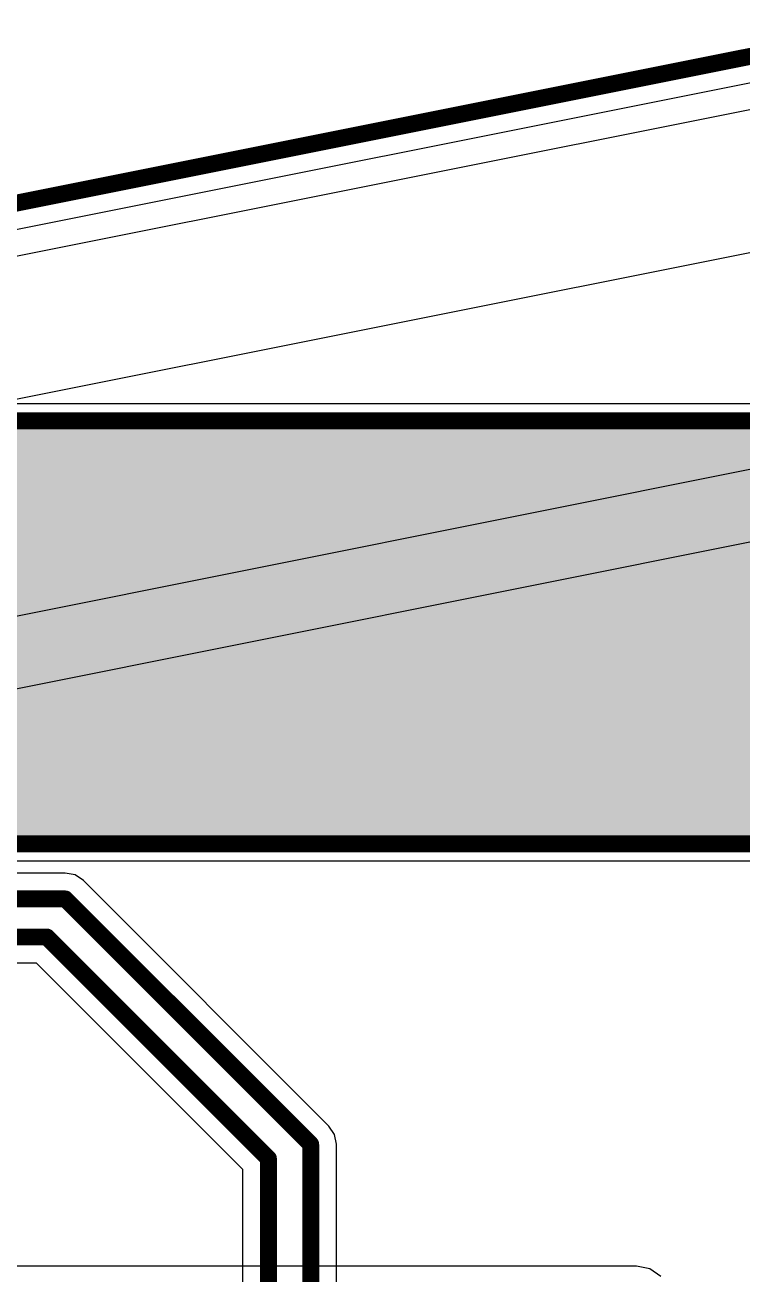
# Model space of a CAD drawing. Header units: inches. Extents: x -27 to 142, y -1 to 42.
# Drawn here: x 47.87 to 56.35, y 27.42 to 42.18 of the extents above; entities that cross this region are included whole.
import ezdxf

# ---------------------------------------------------------------- set-up
doc = ezdxf.new("R2010")
doc.units = ezdxf.units.IN
for name, color, linetype in [('Bottom Layer', 5, 'Continuous'), ('Bottom Solder', 6, 'Continuous'), ('Keep-Out Layer', 6, 'Continuous'), ('Mechanical 1', 6, 'Continuous'), ('Mechanical 13', 56, 'Continuous'), ('Mechanical 15', 56, 'Continuous'), ('Top Layer', 1, 'Continuous'), ('Top Solder', 216, 'Continuous')]:
    doc.layers.add(name, color=color, linetype=linetype)

# ---------------------------------------------------------------- blocks, each defined once
blk = doc.blocks.new('I___________________756')
at = {"layer": 'Bottom Layer'}
blk.add_hatch(color=5, dxfattribs=at).paths.add_polyline_path([(-13, 2.5), (13, 2.5), (13, -2.5), (-13, -2.5)])
at = {"layer": 'Bottom Solder'}
blk.add_hatch(color=6, dxfattribs=at).paths.add_polyline_path([(-13.05, 2.55), (13.05, 2.55), (13.05, -2.55), (-13.05, -2.55)])
at = {"layer": 'Mechanical 13'}
for points in [[(13.081, 2.5, 0.2, 0.2, 0), (-13.081, 2.5, 0.2, 0.2, 0)], [(13.081, -2.5, 0.2, 0.2, 0), (-13.081, -2.5, 0.2, 0.2, 0)]]:
    blk.add_lwpolyline(points, format="xyseb", dxfattribs=at)
at = {"layer": 'Mechanical 15'}
for points in [[(13.081, 2.5, 0.2, 0.2, 0), (-13.081, 2.5, 0.2, 0.2, 0)], [(13.081, -2.5, 0.2, 0.2, 0), (-13.081, -2.5, 0.2, 0.2, 0)]]:
    blk.add_lwpolyline(points, format="xyseb", dxfattribs=at)

msp = doc.modelspace()

# ---------------------------------------------------------------- linework, layer by layer
at = {"layer": 'Bottom Layer'}
for p, q in [((23.807, 34.969), (57.8, 41.768)), ((71.05, 37.7), (44.65, 37.7)), ((44.65, 32.3), (71.05, 32.3)), ((55.1, 27.508), (46.394, 27.508)), ((55.256, 27.477), (55.1, 27.508)), ((55.1, 27.508), (55.1, 27.508)), ((55.388, 27.388), (55.256, 27.477))]:
    msp.add_line(p, q, dxfattribs=at)
at = {"layer": 'Keep-Out Layer'}
msp.add_lwpolyline([(23.335, 35.187, 0.2, 0.2, 0), (57.8, 42.08, 0.2, 0.2, 0)], format="xyseb", dxfattribs=at)
at = {"layer": 'Mechanical 1'}
msp.add_lwpolyline([(23.335, 35.187, 0.2, 0.2, 0), (57.8, 42.08, 0.2, 0.2, 0)], format="xyseb", dxfattribs=at)
at = {"layer": 'Top Layer'}
for p, q in [((23.807, 34.969), (57.8, 41.768)), ((48.35, 32.156), (43.127, 32.156)), ((48.467, 32.133), (48.35, 32.156)), ((48.35, 32.156), (48.35, 32.156)), ((48.566, 32.066), (48.467, 32.133)), ((51.466, 29.166), (48.566, 32.066)), ((42.7, 31.094), (48.007, 31.094)), ((48.007, 31.094), (50.444, 28.657)), ((51.533, 29.067), (51.466, 29.166)), ((51.556, 28.95), (51.533, 29.067)), ((51.556, 19.629), (51.556, 28.95)), ((51.556, 28.95), (51.556, 28.95)), ((50.444, 28.657), (50.444, 18.984))]:
    msp.add_line(p, q, dxfattribs=at)
for points in [[(43, 31.85, 0.2, 0.2, 0), (48.35, 31.85, 0.2, 0.2, 0)], [(48.35, 31.85, 0.2, 0.2, 0), (51.25, 28.95, 0.2, 0.2, 0)], [(42.7, 31.4, 0.2, 0.2, 0), (48.133, 31.4, 0.2, 0.2, 0)], [(48.133, 31.4, 0.2, 0.2, 0), (50.75, 28.783, 0.2, 0.2, 0)], [(51.25, 7.4, 0.2, 0.2, 0), (51.25, 28.95, 0.2, 0.2, 0)], [(50.75, 7.8, 0.2, 0.2, 0), (50.75, 28.783, 0.2, 0.2, 0)]]:
    msp.add_lwpolyline(points, format="xyseb", dxfattribs=at)
for points in [[(48.3, 31.85, 0.1, 0.1, 1), (48.4, 31.85, 0.1, 0.1, 1)], [(48.3, 31.85, 0.1, 0.1, 1), (48.4, 31.85, 0.1, 0.1, 1)], [(48.083, 31.4, 0.1, 0.1, 1), (48.183, 31.4, 0.1, 0.1, 1)], [(48.083, 31.4, 0.1, 0.1, 1), (48.183, 31.4, 0.1, 0.1, 1)], [(51.2, 28.95, 0.1, 0.1, 1), (51.3, 28.95, 0.1, 0.1, 1)], [(51.2, 28.95, 0.1, 0.1, 1), (51.3, 28.95, 0.1, 0.1, 1)], [(50.7, 28.783, 0.1, 0.1, 1), (50.8, 28.783, 0.1, 0.1, 1)], [(50.7, 28.783, 0.1, 0.1, 1), (50.8, 28.783, 0.1, 0.1, 1)]]:
    msp.add_lwpolyline(points, format="xyseb", close=True, dxfattribs=at)
at = {"layer": 'Top Solder'}
for p, q in [((24.1, 34.714), (57.892, 41.472)), ((57.892, 39.778), (26.192, 33.435)), ((41.891, 34.018), (57.892, 37.22)), ((57.897, 36.358), (42.649, 33.306))]:
    msp.add_line(p, q, dxfattribs=at)

# ---------------------------------------------------------------- block references
at = {"rotation": 180}
msp.add_blockref('I___________________756', (57.85, 35), dxfattribs=at)

doc.saveas('drawing.dxf')
